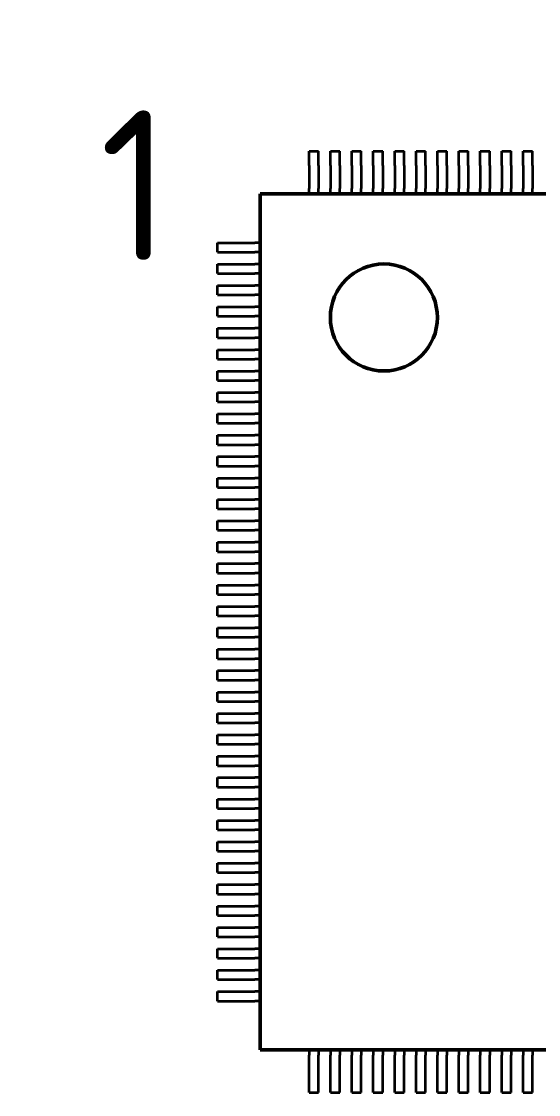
# Model space of a CAD drawing. Header units: millimetres. Extents: x -55 to 2039, y 0 to 512.
# Drawn here: x 993.8 to 1005.87, y 229.14 to 254.21 of the extents above; entities that cross this region are included whole.
import ezdxf
from ezdxf import colors
from ezdxf.entities.mleader import LeaderData, LeaderLine
from ezdxf.enums import TextEntityAlignment as Align
from ezdxf.math import Vec2, Vec3

# ---------------------------------------------------------------- set-up
doc = ezdxf.new("R2010")
doc.units = ezdxf.units.MM
doc.linetypes.add('Сплошная', pattern=[0])
doc.layers.add('Виды', color=30, linetype='Continuous')
doc.layers.add('текст', color=2, linetype='Continuous', lineweight=30)
doc.styles.add('GOST TYPE B', font='', dxfattribs={"height": 3.5})
doc.styles.get('GOST TYPE B').set_extended_font_data('GOST type B')

# ---------------------------------------------------------------- blocks, each defined once
blk = doc.blocks.new('Вид с →')
at = {"linetype": 'Continuous', "lineweight": 25, "transparency": 16777216}
for q in [(28.03, 4.046), (30.858, 4.046)]:
    blk.add_line((29.444, 2.632), q, dxfattribs=at)
blk.add_circle((32.944, 2.632), 3.5, dxfattribs=at)
blk.add_circle((32.944, 2.632), 3.5, dxfattribs=at)
at = {"linetype": 'Continuous', "lineweight": 50, "transparency": 16777216, "style": 'GOST TYPE B'}
blk.add_attdef('ВИД(_:_)', text='', height=7, dxfattribs=at).set_placement((27.226, 3.5), align=Align.MIDDLE_RIGHT)
blk = doc.blocks.new('_DotSmall')
at = {"color": 0, "linetype": 'ByBlock', "lineweight": 60, "const_width": 0.5}
blk.add_lwpolyline([(-0.0625, 0, 1), (0.0625, 0, 1)], format="xyb", close=True, dxfattribs=at)

msp = doc.modelspace()

# ---------------------------------------------------------------- linework, layer by layer
at = {"linetype": 'Continuous', "lineweight": 35}
for p, q in [((1000.5133, 250.8498), (1000.5133, 251.1841)), ((1000.5133, 251.1841), (1000.7333, 251.1841)), ((1000.7333, 250.8498), (1000.7333, 251.1841)), ((1001.0133, 250.8498), (1001.0133, 251.1841)), ((1001.0133, 251.1841), (1001.2333, 251.1841)), ((1001.2333, 250.8498), (1001.2333, 251.1841)), ((1001.5133, 250.8498), (1001.5133, 251.1841)), ((1001.5133, 251.1841), (1001.7333, 251.1841)), ((1001.7333, 250.8498), (1001.7333, 251.1841)), ((1002.0133, 250.8498), (1002.0133, 251.1841)), ((1002.0133, 251.1841), (1002.2333, 251.1841)), ((1002.2333, 250.8498), (1002.2333, 251.1841)), ((1002.5133, 250.8498), (1002.5133, 251.1841)), ((1002.5133, 251.1841), (1002.7333, 251.1841)), ((1002.7333, 250.8498), (1002.7333, 251.1841)), ((1003.0133, 250.8498), (1003.0133, 251.1841)), ((1003.0133, 251.1841), (1003.2333, 251.1841)), ((1003.2333, 250.8498), (1003.2333, 251.1841)), ((1003.5133, 250.8498), (1003.5133, 251.1841)), ((1003.5133, 251.1841), (1003.7333, 251.1841)), ((1003.7333, 250.8498), (1003.7333, 251.1841)), ((1004.0133, 250.8498), (1004.0133, 251.1841)), ((1004.0133, 251.1841), (1004.2333, 251.1841)), ((1004.2333, 250.8498), (1004.2333, 251.1841)), ((1004.5133, 250.8498), (1004.5133, 251.1841)), ((1004.5133, 251.1841), (1004.7333, 251.1841)), ((1004.7333, 250.8498), (1004.7333, 251.1841)), ((1005.0133, 250.8498), (1005.0133, 251.1841)), ((1005.0133, 251.1841), (1005.2333, 251.1841)), ((1005.2333, 250.8498), (1005.2333, 251.1841)), ((1005.5133, 250.8498), (1005.5133, 251.1841)), ((1005.5133, 251.1841), (1005.7333, 251.1841)), ((1005.7333, 250.8498), (1005.7333, 251.1841)), ((1000.5133, 250.8498), (1000.5133, 250.7591)), ((1000.5133, 250.7591), (1000.5133, 250.3075)), ((1000.7333, 250.8498), (1000.7333, 250.7591)), ((1000.7333, 250.7591), (1000.7333, 250.3075)), ((1001.0133, 250.8498), (1001.0133, 250.7591)), ((1001.0133, 250.7591), (1001.0133, 250.3075)), ((1001.2333, 250.8498), (1001.2333, 250.7591)), ((1001.2333, 250.7591), (1001.2333, 250.3075)), ((1001.5133, 250.8498), (1001.5133, 250.7591)), ((1001.5133, 250.7591), (1001.5133, 250.3075)), ((1001.7333, 250.8498), (1001.7333, 250.7591)), ((1001.7333, 250.7591), (1001.7333, 250.3075)), ((1002.0133, 250.8498), (1002.0133, 250.7591)), ((1002.0133, 250.7591), (1002.0133, 250.3075)), ((1002.2333, 250.8498), (1002.2333, 250.7591)), ((1002.2333, 250.7591), (1002.2333, 250.3075)), ((1002.5133, 250.8498), (1002.5133, 250.7591)), ((1002.5133, 250.7591), (1002.5133, 250.3075)), ((1002.7333, 250.8498), (1002.7333, 250.7591)), ((1002.7333, 250.7591), (1002.7333, 250.3075)), ((1003.0133, 250.8498), (1003.0133, 250.7591)), ((1003.0133, 250.7591), (1003.0133, 250.3075)), ((1003.2333, 250.8498), (1003.2333, 250.7591)), ((1003.2333, 250.7591), (1003.2333, 250.3075)), ((1003.5133, 250.8498), (1003.5133, 250.7591)), ((1003.5133, 250.7591), (1003.5133, 250.3075)), ((1003.7333, 250.8498), (1003.7333, 250.7591)), ((1003.7333, 250.7591), (1003.7333, 250.3075)), ((1004.0133, 250.8498), (1004.0133, 250.7591)), ((1004.0133, 250.7591), (1004.0133, 250.3075)), ((1004.2333, 250.8498), (1004.2333, 250.7591)), ((1004.2333, 250.7591), (1004.2333, 250.3075)), ((1004.5133, 250.8498), (1004.5133, 250.7591)), ((1004.5133, 250.7591), (1004.5133, 250.3075)), ((1004.7333, 250.8498), (1004.7333, 250.7591)), ((1004.7333, 250.7591), (1004.7333, 250.3075)), ((1005.0133, 250.8498), (1005.0133, 250.7591)), ((1005.0133, 250.7591), (1005.0133, 250.3075)), ((1005.2333, 250.8498), (1005.2333, 250.7591)), ((1005.2333, 250.7591), (1005.2333, 250.3075)), ((1005.5133, 250.8498), (1005.5133, 250.7591)), ((1005.5133, 250.7591), (1005.5133, 250.3075)), ((1005.7333, 250.8498), (1005.7333, 250.7591)), ((1005.7333, 250.7591), (1005.7333, 250.3075)), ((1000.5133, 250.2168), (1000.5133, 250.3075)), ((1000.7333, 250.2168), (1000.7333, 250.3075)), ((1001.0133, 250.2168), (1001.0133, 250.3075)), ((1001.2333, 250.2168), (1001.2333, 250.3075)), ((1001.5133, 250.2168), (1001.5133, 250.3075)), ((1001.7333, 250.2168), (1001.7333, 250.3075)), ((1002.0133, 250.2168), (1002.0133, 250.3075)), ((1002.2333, 250.2168), (1002.2333, 250.3075)), ((1002.5133, 250.2168), (1002.5133, 250.3075)), ((1002.7333, 250.2168), (1002.7333, 250.3075)), ((1003.0133, 250.2168), (1003.0133, 250.3075)), ((1003.2333, 250.2168), (1003.2333, 250.3075)), ((1003.5133, 250.2168), (1003.5133, 250.3075)), ((1003.7333, 250.2168), (1003.7333, 250.3075)), ((1004.0133, 250.2168), (1004.0133, 250.3075)), ((1004.2333, 250.2168), (1004.2333, 250.3075)), ((1004.5133, 250.2168), (1004.5133, 250.3075)), ((1004.7333, 250.2168), (1004.7333, 250.3075)), ((1005.0133, 250.2168), (1005.0133, 250.3075)), ((1005.2333, 250.2168), (1005.2333, 250.3075)), ((1005.5133, 250.2168), (1005.5133, 250.3075)), ((1005.7333, 250.2168), (1005.7333, 250.3075)), ((1000.5133, 250.1841), (1000.5133, 250.2168)), ((1000.5133, 250.1841), (1000.7333, 250.1841)), ((1000.7333, 250.1841), (1000.7333, 250.2168)), ((1001.0133, 250.1841), (1001.0133, 250.2168)), ((1001.0133, 250.1841), (1001.2333, 250.1841)), ((1001.2333, 250.1841), (1001.2333, 250.2168)), ((1001.5133, 250.1841), (1001.5133, 250.2168)), ((1001.5133, 250.1841), (1001.7333, 250.1841)), ((1001.7333, 250.1841), (1001.7333, 250.2168)), ((1002.0133, 250.1841), (1002.0133, 250.2168)), ((1002.0133, 250.1841), (1002.2333, 250.1841)), ((1002.2333, 250.1841), (1002.2333, 250.2168)), ((1002.5133, 250.1841), (1002.5133, 250.2168)), ((1002.5133, 250.1841), (1002.7333, 250.1841)), ((1002.7333, 250.1841), (1002.7333, 250.2168)), ((1003.0133, 250.1841), (1003.0133, 250.2168)), ((1003.0133, 250.1841), (1003.2333, 250.1841)), ((1003.2333, 250.1841), (1003.2333, 250.2168)), ((1003.5133, 250.1841), (1003.5133, 250.2168)), ((1003.5133, 250.1841), (1003.7333, 250.1841)), ((1003.7333, 250.1841), (1003.7333, 250.2168)), ((1004.0133, 250.1841), (1004.0133, 250.2168)), ((1004.0133, 250.1841), (1004.2333, 250.1841)), ((1004.2333, 250.1841), (1004.2333, 250.2168)), ((1004.5133, 250.1841), (1004.5133, 250.2168)), ((1004.5133, 250.1841), (1004.7333, 250.1841)), ((1004.7333, 250.1841), (1004.7333, 250.2168)), ((1005.0133, 250.1841), (1005.0133, 250.2168)), ((1005.0133, 250.1841), (1005.2333, 250.1841)), ((1005.2333, 250.1841), (1005.2333, 250.2168)), ((1005.5133, 250.1841), (1005.5133, 250.2168)), ((1005.5133, 250.1841), (1005.7333, 250.1841)), ((1005.7333, 250.1841), (1005.7333, 250.2168)), ((998.3733, 249.0441), (998.7075, 249.0441)), ((998.3733, 248.8241), (998.3733, 249.0441)), ((998.7075, 249.0441), (998.7982, 249.0441)), ((998.7982, 249.0441), (999.2498, 249.0441)), ((999.3405, 249.0441), (999.2498, 249.0441)), ((999.3405, 249.0441), (999.3733, 249.0441)), ((999.3733, 248.8241), (999.3733, 249.0441)), ((998.3733, 248.8241), (998.7075, 248.8241)), ((998.7075, 248.8241), (998.7982, 248.8241)), ((998.7982, 248.8241), (999.2498, 248.8241)), ((999.3405, 248.8241), (999.2498, 248.8241)), ((999.3405, 248.8241), (999.3733, 248.8241)), ((998.3733, 248.5441), (998.7075, 248.5441)), ((998.3733, 248.3241), (998.3733, 248.5441)), ((998.7075, 248.5441), (998.7982, 248.5441)), ((998.7982, 248.5441), (999.2498, 248.5441)), ((999.3405, 248.5441), (999.2498, 248.5441)), ((999.3405, 248.5441), (999.3733, 248.5441)), ((999.3733, 248.3241), (999.3733, 248.5441)), ((998.3733, 248.3241), (998.7075, 248.3241)), ((998.7075, 248.3241), (998.7982, 248.3241)), ((998.7982, 248.3241), (999.2498, 248.3241)), ((999.3405, 248.3241), (999.2498, 248.3241)), ((999.3405, 248.3241), (999.3733, 248.3241)), ((998.3733, 248.0441), (998.7075, 248.0441)), ((998.3733, 247.8241), (998.3733, 248.0441)), ((998.7075, 248.0441), (998.7982, 248.0441)), ((998.7982, 248.0441), (999.2498, 248.0441)), ((999.3405, 248.0441), (999.2498, 248.0441)), ((999.3405, 248.0441), (999.3733, 248.0441)), ((999.3733, 247.8241), (999.3733, 248.0441)), ((998.3733, 247.8241), (998.7075, 247.8241)), ((998.7075, 247.8241), (998.7982, 247.8241)), ((998.7982, 247.8241), (999.2498, 247.8241)), ((999.3405, 247.8241), (999.2498, 247.8241)), ((999.3405, 247.8241), (999.3733, 247.8241)), ((998.3733, 247.5441), (998.7075, 247.5441)), ((998.3733, 247.3241), (998.3733, 247.5441)), ((998.7075, 247.5441), (998.7982, 247.5441)), ((998.7982, 247.5441), (999.2498, 247.5441)), ((999.3405, 247.5441), (999.2498, 247.5441)), ((999.3405, 247.5441), (999.3733, 247.5441)), ((999.3733, 247.3241), (999.3733, 247.5441)), ((998.3733, 247.3241), (998.7075, 247.3241)), ((998.7075, 247.3241), (998.7982, 247.3241)), ((998.7982, 247.3241), (999.2498, 247.3241)), ((999.3405, 247.3241), (999.2498, 247.3241)), ((999.3405, 247.3241), (999.3733, 247.3241)), ((998.3733, 247.0441), (998.7075, 247.0441)), ((998.3733, 246.8241), (998.3733, 247.0441)), ((998.7075, 247.0441), (998.7982, 247.0441)), ((998.7982, 247.0441), (999.2498, 247.0441)), ((999.3405, 247.0441), (999.2498, 247.0441)), ((999.3405, 247.0441), (999.3733, 247.0441)), ((999.3733, 246.8241), (999.3733, 247.0441)), ((998.3733, 246.8241), (998.7075, 246.8241)), ((998.7075, 246.8241), (998.7982, 246.8241)), ((998.7982, 246.8241), (999.2498, 246.8241)), ((999.3405, 246.8241), (999.2498, 246.8241)), ((999.3405, 246.8241), (999.3733, 246.8241)), ((998.3733, 246.5441), (998.7075, 246.5441)), ((998.3733, 246.3241), (998.3733, 246.5441)), ((998.7075, 246.5441), (998.7982, 246.5441)), ((998.7982, 246.5441), (999.2498, 246.5441)), ((999.3405, 246.5441), (999.2498, 246.5441)), ((999.3405, 246.5441), (999.3733, 246.5441)), ((999.3733, 246.3241), (999.3733, 246.5441)), ((998.3733, 246.3241), (998.7075, 246.3241)), ((998.7075, 246.3241), (998.7982, 246.3241)), ((998.7982, 246.3241), (999.2498, 246.3241)), ((999.3405, 246.3241), (999.2498, 246.3241)), ((999.3405, 246.3241), (999.3733, 246.3241)), ((998.3733, 246.0441), (998.7075, 246.0441)), ((998.3733, 245.8241), (998.3733, 246.0441)), ((998.7075, 246.0441), (998.7982, 246.0441)), ((998.7982, 246.0441), (999.2498, 246.0441)), ((999.3405, 246.0441), (999.2498, 246.0441)), ((999.3405, 246.0441), (999.3733, 246.0441)), ((999.3733, 245.8241), (999.3733, 246.0441)), ((998.3733, 245.8241), (998.7075, 245.8241)), ((998.7075, 245.8241), (998.7982, 245.8241)), ((998.7982, 245.8241), (999.2498, 245.8241)), ((999.3405, 245.8241), (999.2498, 245.8241)), ((999.3405, 245.8241), (999.3733, 245.8241)), ((998.3733, 245.5441), (998.7075, 245.5441)), ((998.3733, 245.3241), (998.3733, 245.5441)), ((998.7075, 245.5441), (998.7982, 245.5441)), ((998.7982, 245.5441), (999.2498, 245.5441)), ((999.3405, 245.5441), (999.2498, 245.5441)), ((999.3405, 245.5441), (999.3733, 245.5441)), ((999.3733, 245.3241), (999.3733, 245.5441)), ((998.3733, 245.3241), (998.7075, 245.3241)), ((998.7075, 245.3241), (998.7982, 245.3241)), ((998.7982, 245.3241), (999.2498, 245.3241)), ((999.3405, 245.3241), (999.2498, 245.3241)), ((999.3405, 245.3241), (999.3733, 245.3241)), ((998.3733, 245.0441), (998.7075, 245.0441)), ((998.3733, 244.8241), (998.3733, 245.0441)), ((998.7075, 245.0441), (998.7982, 245.0441)), ((998.7982, 245.0441), (999.2498, 245.0441)), ((999.3405, 245.0441), (999.2498, 245.0441)), ((999.3405, 245.0441), (999.3733, 245.0441)), ((999.3733, 244.8241), (999.3733, 245.0441)), ((998.3733, 244.8241), (998.7075, 244.8241)), ((998.7075, 244.8241), (998.7982, 244.8241)), ((998.7982, 244.8241), (999.2498, 244.8241)), ((999.3405, 244.8241), (999.2498, 244.8241)), ((999.3405, 244.8241), (999.3733, 244.8241)), ((998.3733, 244.5441), (998.7075, 244.5441)), ((998.3733, 244.3241), (998.3733, 244.5441)), ((998.7075, 244.5441), (998.7982, 244.5441)), ((998.7982, 244.5441), (999.2498, 244.5441)), ((999.3405, 244.5441), (999.2498, 244.5441)), ((999.3405, 244.5441), (999.3733, 244.5441)), ((999.3733, 244.3241), (999.3733, 244.5441)), ((998.3733, 244.3241), (998.7075, 244.3241)), ((998.7075, 244.3241), (998.7982, 244.3241)), ((998.7982, 244.3241), (999.2498, 244.3241)), ((999.3405, 244.3241), (999.2498, 244.3241)), ((999.3405, 244.3241), (999.3733, 244.3241)), ((998.3733, 244.0441), (998.7075, 244.0441)), ((998.3733, 243.8241), (998.3733, 244.0441)), ((998.7075, 244.0441), (998.7982, 244.0441)), ((998.7982, 244.0441), (999.2498, 244.0441)), ((999.3405, 244.0441), (999.2498, 244.0441)), ((999.3405, 244.0441), (999.3733, 244.0441)), ((999.3733, 243.8241), (999.3733, 244.0441)), ((998.3733, 243.8241), (998.7075, 243.8241)), ((998.7075, 243.8241), (998.7982, 243.8241)), ((998.7982, 243.8241), (999.2498, 243.8241)), ((999.3405, 243.8241), (999.2498, 243.8241)), ((999.3405, 243.8241), (999.3733, 243.8241)), ((998.3733, 243.5441), (998.7075, 243.5441)), ((998.3733, 243.3241), (998.3733, 243.5441)), ((998.7075, 243.5441), (998.7982, 243.5441)), ((998.7982, 243.5441), (999.2498, 243.5441)), ((999.3405, 243.5441), (999.2498, 243.5441)), ((999.3405, 243.5441), (999.3733, 243.5441)), ((999.3733, 243.3241), (999.3733, 243.5441)), ((998.3733, 243.3241), (998.7075, 243.3241)), ((998.7075, 243.3241), (998.7982, 243.3241)), ((998.7982, 243.3241), (999.2498, 243.3241)), ((999.3405, 243.3241), (999.2498, 243.3241)), ((999.3405, 243.3241), (999.3733, 243.3241)), ((998.3733, 243.0441), (998.7075, 243.0441)), ((998.3733, 242.8241), (998.3733, 243.0441)), ((998.7075, 243.0441), (998.7982, 243.0441)), ((998.7982, 243.0441), (999.2498, 243.0441)), ((999.3405, 243.0441), (999.2498, 243.0441)), ((999.3405, 243.0441), (999.3733, 243.0441)), ((999.3733, 242.8241), (999.3733, 243.0441)), ((998.3733, 242.8241), (998.7075, 242.8241)), ((998.7075, 242.8241), (998.7982, 242.8241)), ((998.7982, 242.8241), (999.2498, 242.8241)), ((999.3405, 242.8241), (999.2498, 242.8241)), ((999.3405, 242.8241), (999.3733, 242.8241)), ((998.3733, 242.5441), (998.7075, 242.5441)), ((998.3733, 242.3241), (998.3733, 242.5441)), ((998.7075, 242.5441), (998.7982, 242.5441)), ((998.7982, 242.5441), (999.2498, 242.5441)), ((999.3405, 242.5441), (999.2498, 242.5441)), ((999.3405, 242.5441), (999.3733, 242.5441)), ((999.3733, 242.3241), (999.3733, 242.5441)), ((998.3733, 242.3241), (998.7075, 242.3241)), ((998.7075, 242.3241), (998.7982, 242.3241)), ((998.7982, 242.3241), (999.2498, 242.3241)), ((999.3405, 242.3241), (999.2498, 242.3241)), ((999.3405, 242.3241), (999.3733, 242.3241)), ((998.3733, 242.0441), (998.7075, 242.0441)), ((998.3733, 241.8241), (998.3733, 242.0441)), ((998.7075, 242.0441), (998.7982, 242.0441)), ((998.7982, 242.0441), (999.2498, 242.0441)), ((999.3405, 242.0441), (999.2498, 242.0441)), ((999.3405, 242.0441), (999.3733, 242.0441)), ((999.3733, 241.8241), (999.3733, 242.0441)), ((998.3733, 241.8241), (998.7075, 241.8241)), ((998.7075, 241.8241), (998.7982, 241.8241)), ((998.7982, 241.8241), (999.2498, 241.8241)), ((999.3405, 241.8241), (999.2498, 241.8241)), ((999.3405, 241.8241), (999.3733, 241.8241)), ((998.3733, 241.5441), (998.7075, 241.5441)), ((998.3733, 241.3241), (998.3733, 241.5441)), ((998.7075, 241.5441), (998.7982, 241.5441)), ((998.7982, 241.5441), (999.2498, 241.5441)), ((999.3405, 241.5441), (999.2498, 241.5441)), ((999.3405, 241.5441), (999.3733, 241.5441)), ((999.3733, 241.3241), (999.3733, 241.5441)), ((998.3733, 241.3241), (998.7075, 241.3241)), ((998.7075, 241.3241), (998.7982, 241.3241)), ((998.7982, 241.3241), (999.2498, 241.3241)), ((999.3405, 241.3241), (999.2498, 241.3241)), ((999.3405, 241.3241), (999.3733, 241.3241)), ((998.3733, 241.0441), (998.7075, 241.0441)), ((998.3733, 240.8241), (998.3733, 241.0441)), ((998.7075, 241.0441), (998.7982, 241.0441)), ((998.7982, 241.0441), (999.2498, 241.0441)), ((999.3405, 241.0441), (999.2498, 241.0441)), ((999.3405, 241.0441), (999.3733, 241.0441)), ((999.3733, 240.8241), (999.3733, 241.0441)), ((998.3733, 240.8241), (998.7075, 240.8241)), ((998.7075, 240.8241), (998.7982, 240.8241)), ((998.7982, 240.8241), (999.2498, 240.8241)), ((999.3405, 240.8241), (999.2498, 240.8241)), ((999.3405, 240.8241), (999.3733, 240.8241)), ((998.3733, 240.5441), (998.7075, 240.5441)), ((998.3733, 240.3241), (998.3733, 240.5441)), ((998.7075, 240.5441), (998.7982, 240.5441)), ((998.7982, 240.5441), (999.2498, 240.5441)), ((999.3405, 240.5441), (999.2498, 240.5441)), ((999.3405, 240.5441), (999.3733, 240.5441)), ((999.3733, 240.3241), (999.3733, 240.5441)), ((998.3733, 240.3241), (998.7075, 240.3241)), ((998.7075, 240.3241), (998.7982, 240.3241)), ((998.7982, 240.3241), (999.2498, 240.3241)), ((999.3405, 240.3241), (999.2498, 240.3241)), ((999.3405, 240.3241), (999.3733, 240.3241)), ((998.3733, 240.0441), (998.7075, 240.0441)), ((998.3733, 239.8241), (998.3733, 240.0441)), ((998.7075, 240.0441), (998.7982, 240.0441)), ((998.7982, 240.0441), (999.2498, 240.0441)), ((999.3405, 240.0441), (999.2498, 240.0441)), ((999.3405, 240.0441), (999.3733, 240.0441)), ((999.3733, 239.8241), (999.3733, 240.0441)), ((998.3733, 239.8241), (998.7075, 239.8241)), ((998.7075, 239.8241), (998.7982, 239.8241)), ((998.7982, 239.8241), (999.2498, 239.8241)), ((999.3405, 239.8241), (999.2498, 239.8241)), ((999.3405, 239.8241), (999.3733, 239.8241)), ((998.3733, 239.5441), (998.7075, 239.5441)), ((998.3733, 239.3241), (998.3733, 239.5441)), ((998.7075, 239.5441), (998.7982, 239.5441)), ((998.7982, 239.5441), (999.2498, 239.5441)), ((999.3405, 239.5441), (999.2498, 239.5441)), ((999.3405, 239.5441), (999.3733, 239.5441)), ((999.3733, 239.3241), (999.3733, 239.5441)), ((998.3733, 239.3241), (998.7075, 239.3241)), ((998.7075, 239.3241), (998.7982, 239.3241)), ((998.7982, 239.3241), (999.2498, 239.3241)), ((999.3405, 239.3241), (999.2498, 239.3241)), ((999.3405, 239.3241), (999.3733, 239.3241)), ((998.3733, 239.0441), (998.7075, 239.0441)), ((998.3733, 238.8241), (998.3733, 239.0441)), ((998.7075, 239.0441), (998.7982, 239.0441)), ((998.7982, 239.0441), (999.2498, 239.0441)), ((999.3405, 239.0441), (999.2498, 239.0441)), ((999.3405, 239.0441), (999.3733, 239.0441)), ((999.3733, 238.8241), (999.3733, 239.0441)), ((998.3733, 238.8241), (998.7075, 238.8241)), ((998.7075, 238.8241), (998.7982, 238.8241)), ((998.7982, 238.8241), (999.2498, 238.8241)), ((999.3405, 238.8241), (999.2498, 238.8241)), ((999.3405, 238.8241), (999.3733, 238.8241)), ((998.3733, 238.5441), (998.7075, 238.5441)), ((998.3733, 238.3241), (998.3733, 238.5441)), ((998.7075, 238.5441), (998.7982, 238.5441)), ((998.7982, 238.5441), (999.2498, 238.5441)), ((999.3405, 238.5441), (999.2498, 238.5441)), ((999.3405, 238.5441), (999.3733, 238.5441)), ((999.3733, 238.3241), (999.3733, 238.5441)), ((998.3733, 238.3241), (998.7075, 238.3241)), ((998.7075, 238.3241), (998.7982, 238.3241)), ((998.7982, 238.3241), (999.2498, 238.3241)), ((999.3405, 238.3241), (999.2498, 238.3241)), ((999.3405, 238.3241), (999.3733, 238.3241)), ((998.3733, 238.0441), (998.7075, 238.0441)), ((998.3733, 237.8241), (998.3733, 238.0441)), ((998.7075, 238.0441), (998.7982, 238.0441)), ((998.7982, 238.0441), (999.2498, 238.0441)), ((999.3405, 238.0441), (999.2498, 238.0441)), ((999.3405, 238.0441), (999.3733, 238.0441)), ((999.3733, 237.8241), (999.3733, 238.0441)), ((998.3733, 237.8241), (998.7075, 237.8241)), ((998.7075, 237.8241), (998.7982, 237.8241)), ((998.7982, 237.8241), (999.2498, 237.8241)), ((999.3405, 237.8241), (999.2498, 237.8241)), ((999.3405, 237.8241), (999.3733, 237.8241)), ((998.3733, 237.5441), (998.7075, 237.5441)), ((998.3733, 237.3241), (998.3733, 237.5441)), ((998.7075, 237.5441), (998.7982, 237.5441)), ((998.7982, 237.5441), (999.2498, 237.5441)), ((999.3405, 237.5441), (999.2498, 237.5441)), ((999.3405, 237.5441), (999.3733, 237.5441)), ((999.3733, 237.3241), (999.3733, 237.5441)), ((998.3733, 237.3241), (998.7075, 237.3241)), ((998.7075, 237.3241), (998.7982, 237.3241)), ((998.7982, 237.3241), (999.2498, 237.3241)), ((999.3405, 237.3241), (999.2498, 237.3241)), ((999.3405, 237.3241), (999.3733, 237.3241)), ((998.3733, 237.0441), (998.7075, 237.0441)), ((998.3733, 236.8241), (998.3733, 237.0441)), ((998.7075, 237.0441), (998.7982, 237.0441)), ((998.7982, 237.0441), (999.2498, 237.0441)), ((999.3405, 237.0441), (999.2498, 237.0441)), ((999.3405, 237.0441), (999.3733, 237.0441)), ((999.3733, 236.8241), (999.3733, 237.0441)), ((998.3733, 236.8241), (998.7075, 236.8241)), ((998.7075, 236.8241), (998.7982, 236.8241)), ((998.7982, 236.8241), (999.2498, 236.8241)), ((999.3405, 236.8241), (999.2498, 236.8241)), ((999.3405, 236.8241), (999.3733, 236.8241)), ((998.3733, 236.5441), (998.7075, 236.5441)), ((998.3733, 236.3241), (998.3733, 236.5441)), ((998.7075, 236.5441), (998.7982, 236.5441)), ((998.7982, 236.5441), (999.2498, 236.5441)), ((999.3405, 236.5441), (999.2498, 236.5441)), ((999.3405, 236.5441), (999.3733, 236.5441)), ((999.3733, 236.3241), (999.3733, 236.5441)), ((998.3733, 236.3241), (998.7075, 236.3241)), ((998.7075, 236.3241), (998.7982, 236.3241)), ((998.7982, 236.3241), (999.2498, 236.3241)), ((999.3405, 236.3241), (999.2498, 236.3241)), ((999.3405, 236.3241), (999.3733, 236.3241)), ((998.3733, 236.0441), (998.7075, 236.0441)), ((998.3733, 235.8241), (998.3733, 236.0441)), ((998.7075, 236.0441), (998.7982, 236.0441)), ((998.7982, 236.0441), (999.2498, 236.0441)), ((999.3405, 236.0441), (999.2498, 236.0441)), ((999.3405, 236.0441), (999.3733, 236.0441)), ((999.3733, 235.8241), (999.3733, 236.0441)), ((998.3733, 235.8241), (998.7075, 235.8241)), ((998.7075, 235.8241), (998.7982, 235.8241)), ((998.7982, 235.8241), (999.2498, 235.8241)), ((999.3405, 235.8241), (999.2498, 235.8241)), ((999.3405, 235.8241), (999.3733, 235.8241)), ((998.3733, 235.5441), (998.7075, 235.5441)), ((998.3733, 235.3241), (998.3733, 235.5441)), ((998.7075, 235.5441), (998.7982, 235.5441)), ((998.7982, 235.5441), (999.2498, 235.5441)), ((999.3405, 235.5441), (999.2498, 235.5441)), ((999.3405, 235.5441), (999.3733, 235.5441)), ((999.3733, 235.3241), (999.3733, 235.5441)), ((998.3733, 235.3241), (998.7075, 235.3241)), ((998.7075, 235.3241), (998.7982, 235.3241)), ((998.7982, 235.3241), (999.2498, 235.3241)), ((999.3405, 235.3241), (999.2498, 235.3241)), ((999.3405, 235.3241), (999.3733, 235.3241)), ((998.3733, 235.0441), (998.7075, 235.0441)), ((998.3733, 234.8241), (998.3733, 235.0441)), ((998.7075, 235.0441), (998.7982, 235.0441)), ((998.7982, 235.0441), (999.2498, 235.0441)), ((999.3405, 235.0441), (999.2498, 235.0441)), ((999.3405, 235.0441), (999.3733, 235.0441)), ((999.3733, 234.8241), (999.3733, 235.0441)), ((998.3733, 234.8241), (998.7075, 234.8241)), ((998.7075, 234.8241), (998.7982, 234.8241)), ((998.7982, 234.8241), (999.2498, 234.8241)), ((999.3405, 234.8241), (999.2498, 234.8241)), ((999.3405, 234.8241), (999.3733, 234.8241)), ((998.3733, 234.5441), (998.7075, 234.5441)), ((998.3733, 234.3241), (998.3733, 234.5441)), ((998.7075, 234.5441), (998.7982, 234.5441)), ((998.7982, 234.5441), (999.2498, 234.5441)), ((999.3405, 234.5441), (999.2498, 234.5441)), ((999.3405, 234.5441), (999.3733, 234.5441)), ((999.3733, 234.3241), (999.3733, 234.5441)), ((998.3733, 234.3241), (998.7075, 234.3241)), ((998.7075, 234.3241), (998.7982, 234.3241)), ((998.7982, 234.3241), (999.2498, 234.3241)), ((999.3405, 234.3241), (999.2498, 234.3241)), ((999.3405, 234.3241), (999.3733, 234.3241)), ((998.3733, 234.0441), (998.7075, 234.0441)), ((998.3733, 233.8241), (998.3733, 234.0441)), ((998.7075, 234.0441), (998.7982, 234.0441)), ((998.7982, 234.0441), (999.2498, 234.0441)), ((999.3405, 234.0441), (999.2498, 234.0441)), ((999.3405, 234.0441), (999.3733, 234.0441)), ((999.3733, 233.8241), (999.3733, 234.0441)), ((998.3733, 233.8241), (998.7075, 233.8241)), ((998.7075, 233.8241), (998.7982, 233.8241)), ((998.7982, 233.8241), (999.2498, 233.8241)), ((999.3405, 233.8241), (999.2498, 233.8241)), ((999.3405, 233.8241), (999.3733, 233.8241)), ((998.3733, 233.5441), (998.7075, 233.5441)), ((998.3733, 233.3241), (998.3733, 233.5441)), ((998.7075, 233.5441), (998.7982, 233.5441)), ((998.7982, 233.5441), (999.2498, 233.5441)), ((999.3405, 233.5441), (999.2498, 233.5441)), ((999.3405, 233.5441), (999.3733, 233.5441)), ((999.3733, 233.3241), (999.3733, 233.5441)), ((998.3733, 233.3241), (998.7075, 233.3241)), ((998.7075, 233.3241), (998.7982, 233.3241)), ((998.7982, 233.3241), (999.2498, 233.3241)), ((999.3405, 233.3241), (999.2498, 233.3241)), ((999.3405, 233.3241), (999.3733, 233.3241)), ((998.3733, 233.0441), (998.7075, 233.0441)), ((998.3733, 232.8241), (998.3733, 233.0441)), ((998.7075, 233.0441), (998.7982, 233.0441)), ((998.7982, 233.0441), (999.2498, 233.0441)), ((999.3405, 233.0441), (999.2498, 233.0441)), ((999.3405, 233.0441), (999.3733, 233.0441)), ((999.3733, 232.8241), (999.3733, 233.0441)), ((998.3733, 232.8241), (998.7075, 232.8241)), ((998.7075, 232.8241), (998.7982, 232.8241)), ((998.7982, 232.8241), (999.2498, 232.8241)), ((999.3405, 232.8241), (999.2498, 232.8241)), ((999.3405, 232.8241), (999.3733, 232.8241)), ((998.3733, 232.5441), (998.7075, 232.5441)), ((998.3733, 232.3241), (998.3733, 232.5441)), ((998.7075, 232.5441), (998.7982, 232.5441)), ((998.7982, 232.5441), (999.2498, 232.5441)), ((999.3405, 232.5441), (999.2498, 232.5441)), ((999.3405, 232.5441), (999.3733, 232.5441)), ((999.3733, 232.3241), (999.3733, 232.5441)), ((998.3733, 232.3241), (998.7075, 232.3241)), ((998.7075, 232.3241), (998.7982, 232.3241)), ((998.7982, 232.3241), (999.2498, 232.3241)), ((999.3405, 232.3241), (999.2498, 232.3241)), ((999.3405, 232.3241), (999.3733, 232.3241)), ((998.3733, 232.0441), (998.7075, 232.0441)), ((998.3733, 231.8241), (998.3733, 232.0441)), ((998.7075, 232.0441), (998.7982, 232.0441)), ((998.7982, 232.0441), (999.2498, 232.0441)), ((999.3405, 232.0441), (999.2498, 232.0441)), ((999.3405, 232.0441), (999.3733, 232.0441)), ((999.3733, 231.8241), (999.3733, 232.0441)), ((998.3733, 231.8241), (998.7075, 231.8241)), ((998.7075, 231.8241), (998.7982, 231.8241)), ((998.7982, 231.8241), (999.2498, 231.8241)), ((999.3405, 231.8241), (999.2498, 231.8241)), ((999.3405, 231.8241), (999.3733, 231.8241)), ((998.3733, 231.5441), (998.7075, 231.5441)), ((998.3733, 231.3241), (998.3733, 231.5441)), ((998.7075, 231.5441), (998.7982, 231.5441)), ((998.7982, 231.5441), (999.2498, 231.5441)), ((999.3405, 231.5441), (999.2498, 231.5441)), ((999.3405, 231.5441), (999.3733, 231.5441)), ((999.3733, 231.3241), (999.3733, 231.5441)), ((998.3733, 231.3241), (998.7075, 231.3241)), ((998.7075, 231.3241), (998.7982, 231.3241)), ((998.7982, 231.3241), (999.2498, 231.3241)), ((999.3405, 231.3241), (999.2498, 231.3241)), ((999.3405, 231.3241), (999.3733, 231.3241)), ((1000.5133, 230.1513), (1000.5133, 230.1841)), ((1000.5133, 230.1841), (1000.7333, 230.1841)), ((1000.7333, 230.1513), (1000.7333, 230.1841)), ((1001.0133, 230.1513), (1001.0133, 230.1841)), ((1001.0133, 230.1841), (1001.2333, 230.1841)), ((1001.2333, 230.1513), (1001.2333, 230.1841)), ((1001.5133, 230.1513), (1001.5133, 230.1841)), ((1001.5133, 230.1841), (1001.7333, 230.1841)), ((1001.7333, 230.1513), (1001.7333, 230.1841)), ((1002.0133, 230.1513), (1002.0133, 230.1841)), ((1002.0133, 230.1841), (1002.2333, 230.1841)), ((1002.2333, 230.1513), (1002.2333, 230.1841)), ((1002.5133, 230.1513), (1002.5133, 230.1841)), ((1002.5133, 230.1841), (1002.7333, 230.1841)), ((1002.7333, 230.1513), (1002.7333, 230.1841)), ((1003.0133, 230.1513), (1003.0133, 230.1841)), ((1003.0133, 230.1841), (1003.2333, 230.1841)), ((1003.2333, 230.1513), (1003.2333, 230.1841)), ((1003.5133, 230.1513), (1003.5133, 230.1841)), ((1003.5133, 230.1841), (1003.7333, 230.1841)), ((1003.7333, 230.1513), (1003.7333, 230.1841)), ((1004.0133, 230.1513), (1004.0133, 230.1841)), ((1004.0133, 230.1841), (1004.2333, 230.1841)), ((1004.2333, 230.1513), (1004.2333, 230.1841)), ((1004.5133, 230.1513), (1004.5133, 230.1841)), ((1004.5133, 230.1841), (1004.7333, 230.1841)), ((1004.7333, 230.1513), (1004.7333, 230.1841)), ((1005.0133, 230.1513), (1005.0133, 230.1841)), ((1005.0133, 230.1841), (1005.2333, 230.1841)), ((1005.2333, 230.1513), (1005.2333, 230.1841)), ((1005.5133, 230.1513), (1005.5133, 230.1841)), ((1005.5133, 230.1841), (1005.7333, 230.1841)), ((1005.7333, 230.1513), (1005.7333, 230.1841)), ((1000.5133, 230.1513), (1000.5133, 230.0606)), ((1000.5133, 229.609), (1000.5133, 230.0606)), ((1000.7333, 230.1513), (1000.7333, 230.0606)), ((1000.7333, 229.609), (1000.7333, 230.0606)), ((1001.0133, 230.1513), (1001.0133, 230.0606)), ((1001.0133, 229.609), (1001.0133, 230.0606)), ((1001.2333, 230.1513), (1001.2333, 230.0606)), ((1001.2333, 229.609), (1001.2333, 230.0606)), ((1001.5133, 230.1513), (1001.5133, 230.0606)), ((1001.5133, 229.609), (1001.5133, 230.0606)), ((1001.7333, 230.1513), (1001.7333, 230.0606)), ((1001.7333, 229.609), (1001.7333, 230.0606)), ((1002.0133, 230.1513), (1002.0133, 230.0606)), ((1002.0133, 229.609), (1002.0133, 230.0606)), ((1002.2333, 230.1513), (1002.2333, 230.0606)), ((1002.2333, 229.609), (1002.2333, 230.0606)), ((1002.5133, 230.1513), (1002.5133, 230.0606)), ((1002.5133, 229.609), (1002.5133, 230.0606)), ((1002.7333, 230.1513), (1002.7333, 230.0606)), ((1002.7333, 229.609), (1002.7333, 230.0606)), ((1003.0133, 230.1513), (1003.0133, 230.0606)), ((1003.0133, 229.609), (1003.0133, 230.0606)), ((1003.2333, 230.1513), (1003.2333, 230.0606)), ((1003.2333, 229.609), (1003.2333, 230.0606)), ((1003.5133, 230.1513), (1003.5133, 230.0606)), ((1003.5133, 229.609), (1003.5133, 230.0606)), ((1003.7333, 230.1513), (1003.7333, 230.0606)), ((1003.7333, 229.609), (1003.7333, 230.0606)), ((1004.0133, 230.1513), (1004.0133, 230.0606)), ((1004.0133, 229.609), (1004.0133, 230.0606)), ((1004.2333, 230.1513), (1004.2333, 230.0606)), ((1004.2333, 229.609), (1004.2333, 230.0606)), ((1004.5133, 230.1513), (1004.5133, 230.0606)), ((1004.5133, 229.609), (1004.5133, 230.0606)), ((1004.7333, 230.1513), (1004.7333, 230.0606)), ((1004.7333, 229.609), (1004.7333, 230.0606)), ((1005.0133, 230.1513), (1005.0133, 230.0606)), ((1005.0133, 229.609), (1005.0133, 230.0606)), ((1005.2333, 230.1513), (1005.2333, 230.0606)), ((1005.2333, 229.609), (1005.2333, 230.0606)), ((1005.5133, 230.1513), (1005.5133, 230.0606)), ((1005.5133, 229.609), (1005.5133, 230.0606)), ((1005.7333, 230.1513), (1005.7333, 230.0606)), ((1005.7333, 229.609), (1005.7333, 230.0606)), ((1000.5133, 229.5183), (1000.5133, 229.609)), ((1000.5133, 229.1841), (1000.5133, 229.5183)), ((1000.7333, 229.5183), (1000.7333, 229.609)), ((1000.7333, 229.1841), (1000.7333, 229.5183)), ((1001.0133, 229.5183), (1001.0133, 229.609)), ((1001.0133, 229.1841), (1001.0133, 229.5183)), ((1001.2333, 229.5183), (1001.2333, 229.609)), ((1001.2333, 229.1841), (1001.2333, 229.5183)), ((1001.5133, 229.5183), (1001.5133, 229.609)), ((1001.5133, 229.1841), (1001.5133, 229.5183)), ((1001.7333, 229.5183), (1001.7333, 229.609)), ((1001.7333, 229.1841), (1001.7333, 229.5183)), ((1002.0133, 229.5183), (1002.0133, 229.609)), ((1002.0133, 229.1841), (1002.0133, 229.5183)), ((1002.2333, 229.5183), (1002.2333, 229.609)), ((1002.2333, 229.1841), (1002.2333, 229.5183)), ((1002.5133, 229.5183), (1002.5133, 229.609)), ((1002.5133, 229.1841), (1002.5133, 229.5183)), ((1002.7333, 229.5183), (1002.7333, 229.609)), ((1002.7333, 229.1841), (1002.7333, 229.5183)), ((1003.0133, 229.5183), (1003.0133, 229.609)), ((1003.0133, 229.1841), (1003.0133, 229.5183)), ((1003.2333, 229.5183), (1003.2333, 229.609)), ((1003.2333, 229.1841), (1003.2333, 229.5183)), ((1003.5133, 229.5183), (1003.5133, 229.609)), ((1003.5133, 229.1841), (1003.5133, 229.5183)), ((1003.7333, 229.5183), (1003.7333, 229.609)), ((1003.7333, 229.1841), (1003.7333, 229.5183)), ((1004.0133, 229.5183), (1004.0133, 229.609)), ((1004.0133, 229.1841), (1004.0133, 229.5183)), ((1004.2333, 229.5183), (1004.2333, 229.609)), ((1004.2333, 229.1841), (1004.2333, 229.5183)), ((1004.5133, 229.5183), (1004.5133, 229.609)), ((1004.5133, 229.1841), (1004.5133, 229.5183)), ((1004.7333, 229.5183), (1004.7333, 229.609)), ((1004.7333, 229.1841), (1004.7333, 229.5183)), ((1005.0133, 229.5183), (1005.0133, 229.609)), ((1005.0133, 229.1841), (1005.0133, 229.5183)), ((1005.2333, 229.5183), (1005.2333, 229.609)), ((1005.2333, 229.1841), (1005.2333, 229.5183)), ((1005.5133, 229.5183), (1005.5133, 229.609)), ((1005.5133, 229.1841), (1005.5133, 229.5183)), ((1005.7333, 229.5183), (1005.7333, 229.609)), ((1005.7333, 229.1841), (1005.7333, 229.5183)), ((1000.5133, 229.1841), (1000.7333, 229.1841)), ((1001.0133, 229.1841), (1001.2333, 229.1841)), ((1001.5133, 229.1841), (1001.7333, 229.1841)), ((1002.0133, 229.1841), (1002.2333, 229.1841)), ((1002.5133, 229.1841), (1002.7333, 229.1841)), ((1003.0133, 229.1841), (1003.2333, 229.1841)), ((1003.5133, 229.1841), (1003.7333, 229.1841)), ((1004.0133, 229.1841), (1004.2333, 229.1841)), ((1004.5133, 229.1841), (1004.7333, 229.1841)), ((1005.0133, 229.1841), (1005.2333, 229.1841)), ((1005.5133, 229.1841), (1005.7333, 229.1841))]:
    msp.add_line(p, q, dxfattribs=at)
at = {"linetype": 'Continuous', "lineweight": 50}
for p, q in [((999.3733, 230.1841), (999.3733, 250.1841)), ((999.3733, 250.1841), (1019.3733, 250.1841)), ((999.3733, 230.1841), (1019.3733, 230.1841))]:
    msp.add_line(p, q, dxfattribs=at)
msp.add_circle((1002.2613, 247.2961), 1.25, dxfattribs=at)

# ---------------------------------------------------------------- texts
at = {"layer": 'текст', "style": 'GOST TYPE B'}
msp.add_text('1', height=3.5, rotation=360, dxfattribs=at).set_placement((995.6233, 248.6341))

# ---------------------------------------------------------------- leaders
at = {"layer": 'Виды', "linetype": 'Continuous', "lineweight": 25}
ml = msp.add_multileader_block('Standard', dxfattribs=at)
ml.set_content('Вид с →', color=256)
ml.set_attribute('ВИД(_:_)', 'А(2:1)', width=0)
ml.set_leader_properties(linetype='Сплошная', lineweight=25)
ml.set_arrow_properties(name='DOTSMALL')
ml.build(insert=Vec2(0, 0))
ml.multileader.update_dxf_attribs({"leader_type": 0, "has_dogleg": 0, "text_left_attachment_type": 6, "text_right_attachment_type": 6, "dogleg_length": 0.3, "arrow_head_size": 1, "block_connection_type": 1})
ctx = ml.context
ctx.base_point, ctx.char_height, ctx.arrow_head_size, ctx.landing_gap_size, ctx.plane_origin = Vec3(1329.0713, 395.8731), 3.5, 1, 1, Vec3(1329.0713, 395.8731)
ctx.left_attachment, ctx.right_attachment, ctx.attachment_type = 6, 6, 1
notes = []
notes.append((ctx, [(0, (0, 0, 0), (0, 0), (1, 0), 1, [])]))
ctx.block.insert = Vec3(1329.0713, 395.8731)
ml = msp.add_multileader_block('Standard', dxfattribs=at)
ml.set_content('Вид с →', color=256)
ml.set_attribute('ВИД(_:_)', 'Б(4:1)', width=0)
ml.set_leader_properties(linetype='Сплошная', lineweight=25)
ml.set_arrow_properties(name='DOTSMALL')
ml.build(insert=Vec2(0, 0))
ml.multileader.update_dxf_attribs({"leader_type": 0, "has_dogleg": 0, "text_left_attachment_type": 6, "text_right_attachment_type": 6, "dogleg_length": 0.3, "arrow_head_size": 1, "block_connection_type": 1})
ctx = ml.context
ctx.base_point, ctx.char_height, ctx.arrow_head_size, ctx.landing_gap_size, ctx.plane_origin = Vec3(1332.1634, 311.4002), 3.5, 1, 1, Vec3(1332.1634, 311.4002)
ctx.left_attachment, ctx.right_attachment, ctx.attachment_type = 6, 6, 1
notes.append((ctx, [(0, (0, 0, 0), (0, 0), (1, 0), 1, [])]))
ctx.block.insert = Vec3(1332.1634, 311.4002)
for ctx, leaders in notes:
    for number, flags, end, landing, length, lines in leaders:
        leader = LeaderData()
        leader.index, (leader.has_last_leader_line, leader.has_dogleg_vector, leader.attachment_direction) = number, flags
        leader.last_leader_point, leader.dogleg_vector, leader.dogleg_length = Vec3(end), Vec3(landing), length
        for number, points, colour, breaks in lines:
            line = LeaderLine()
            line.index, line.vertices, line.color, line.breaks = number, Vec3.list(points), colors.encode_raw_color(colour), breaks
            leader.lines.append(line)
        ctx.leaders.append(leader)

doc.saveas('drawing.dxf')
